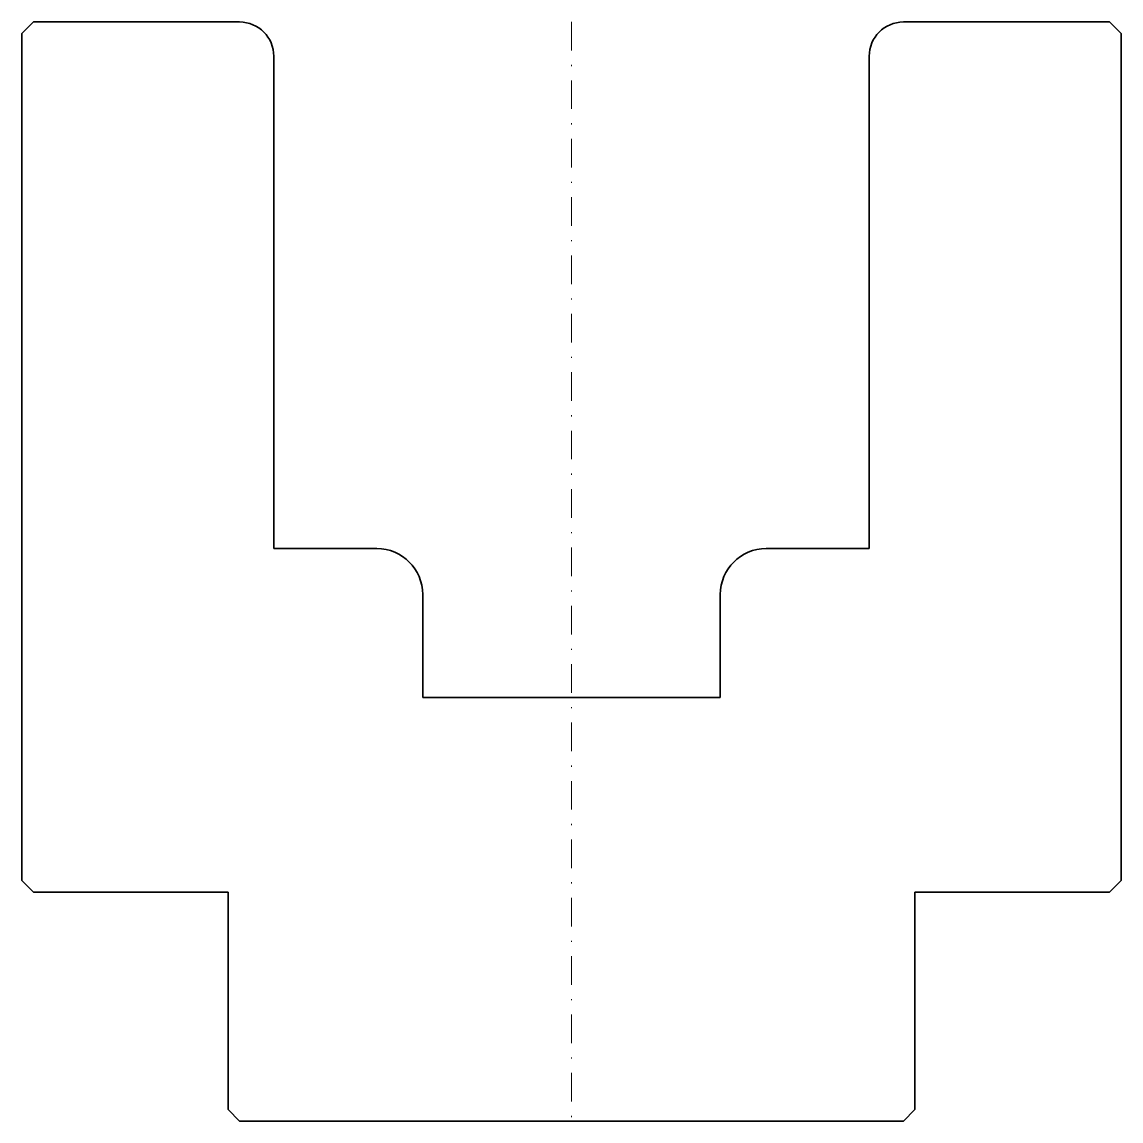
# Model space of a CAD drawing. Header units: millimetres. Extents: x -48 to 48, y -96 to 0.
import ezdxf

# ---------------------------------------------------------------- set-up
doc = ezdxf.new("R2010")
doc.units = ezdxf.units.MM
doc.header["$LTSCALE"] = 5
doc.linetypes.add('AUSGEZOGEN', pattern=[0])
doc.linetypes.add('DASHDOT', pattern=[1, 0.5, -0.25, 0, -0.25])
doc.layers.add('2', color=7, linetype='Continuous')

# ---------------------------------------------------------------- blocks, each defined once
blk = doc.blocks.new('20272_nNn00')
at = {"layer": '2', "color": 7, "linetype": 'AUSGEZOGEN', "lineweight": 35}
for p, q in [((-48, -1), (-47, 0)), ((-47, 0), (-29, 0)), ((29, 0), (47, 0)), ((47, 0), (48, -1)), ((-48, -75), (-48, -1)), ((48, -1), (48, -75)), ((-26, -3), (-26, -46)), ((26, -46), (26, -3)), ((-26, -46), (-17, -46)), ((17, -46), (26, -46)), ((-13, -50), (-13, -59)), ((13, -59), (13, -50)), ((-13, -59), (13, -59)), ((-47, -76), (-48, -75)), ((48, -75), (47, -76)), ((-30, -76), (-47, -76)), ((-30, -95), (-30, -76)), ((47, -76), (30, -76)), ((30, -76), (30, -95)), ((-29, -96), (-30, -95)), ((30, -95), (29, -96)), ((29, -96), (-29, -96))]:
    blk.add_line(p, q, dxfattribs=at)
for centre, radius, start, end in [((-29, -3), 3, 0, 90), ((29, -3), 3, 90, 180), ((-17, -50), 4, 0, 90), ((17, -50), 4, 90, 180)]:
    blk.add_arc(centre, radius, start, end, dxfattribs=at)

msp = doc.modelspace()

# ---------------------------------------------------------------- linework, layer by layer
at = {"layer": '2', "color": 7, "linetype": 'DASHDOT', "lineweight": 18}
msp.add_line((0, 0), (0, -96), dxfattribs=at)

# ---------------------------------------------------------------- block references
msp.add_blockref('20272_nNn00', (0, 0))

doc.saveas('drawing.dxf')
